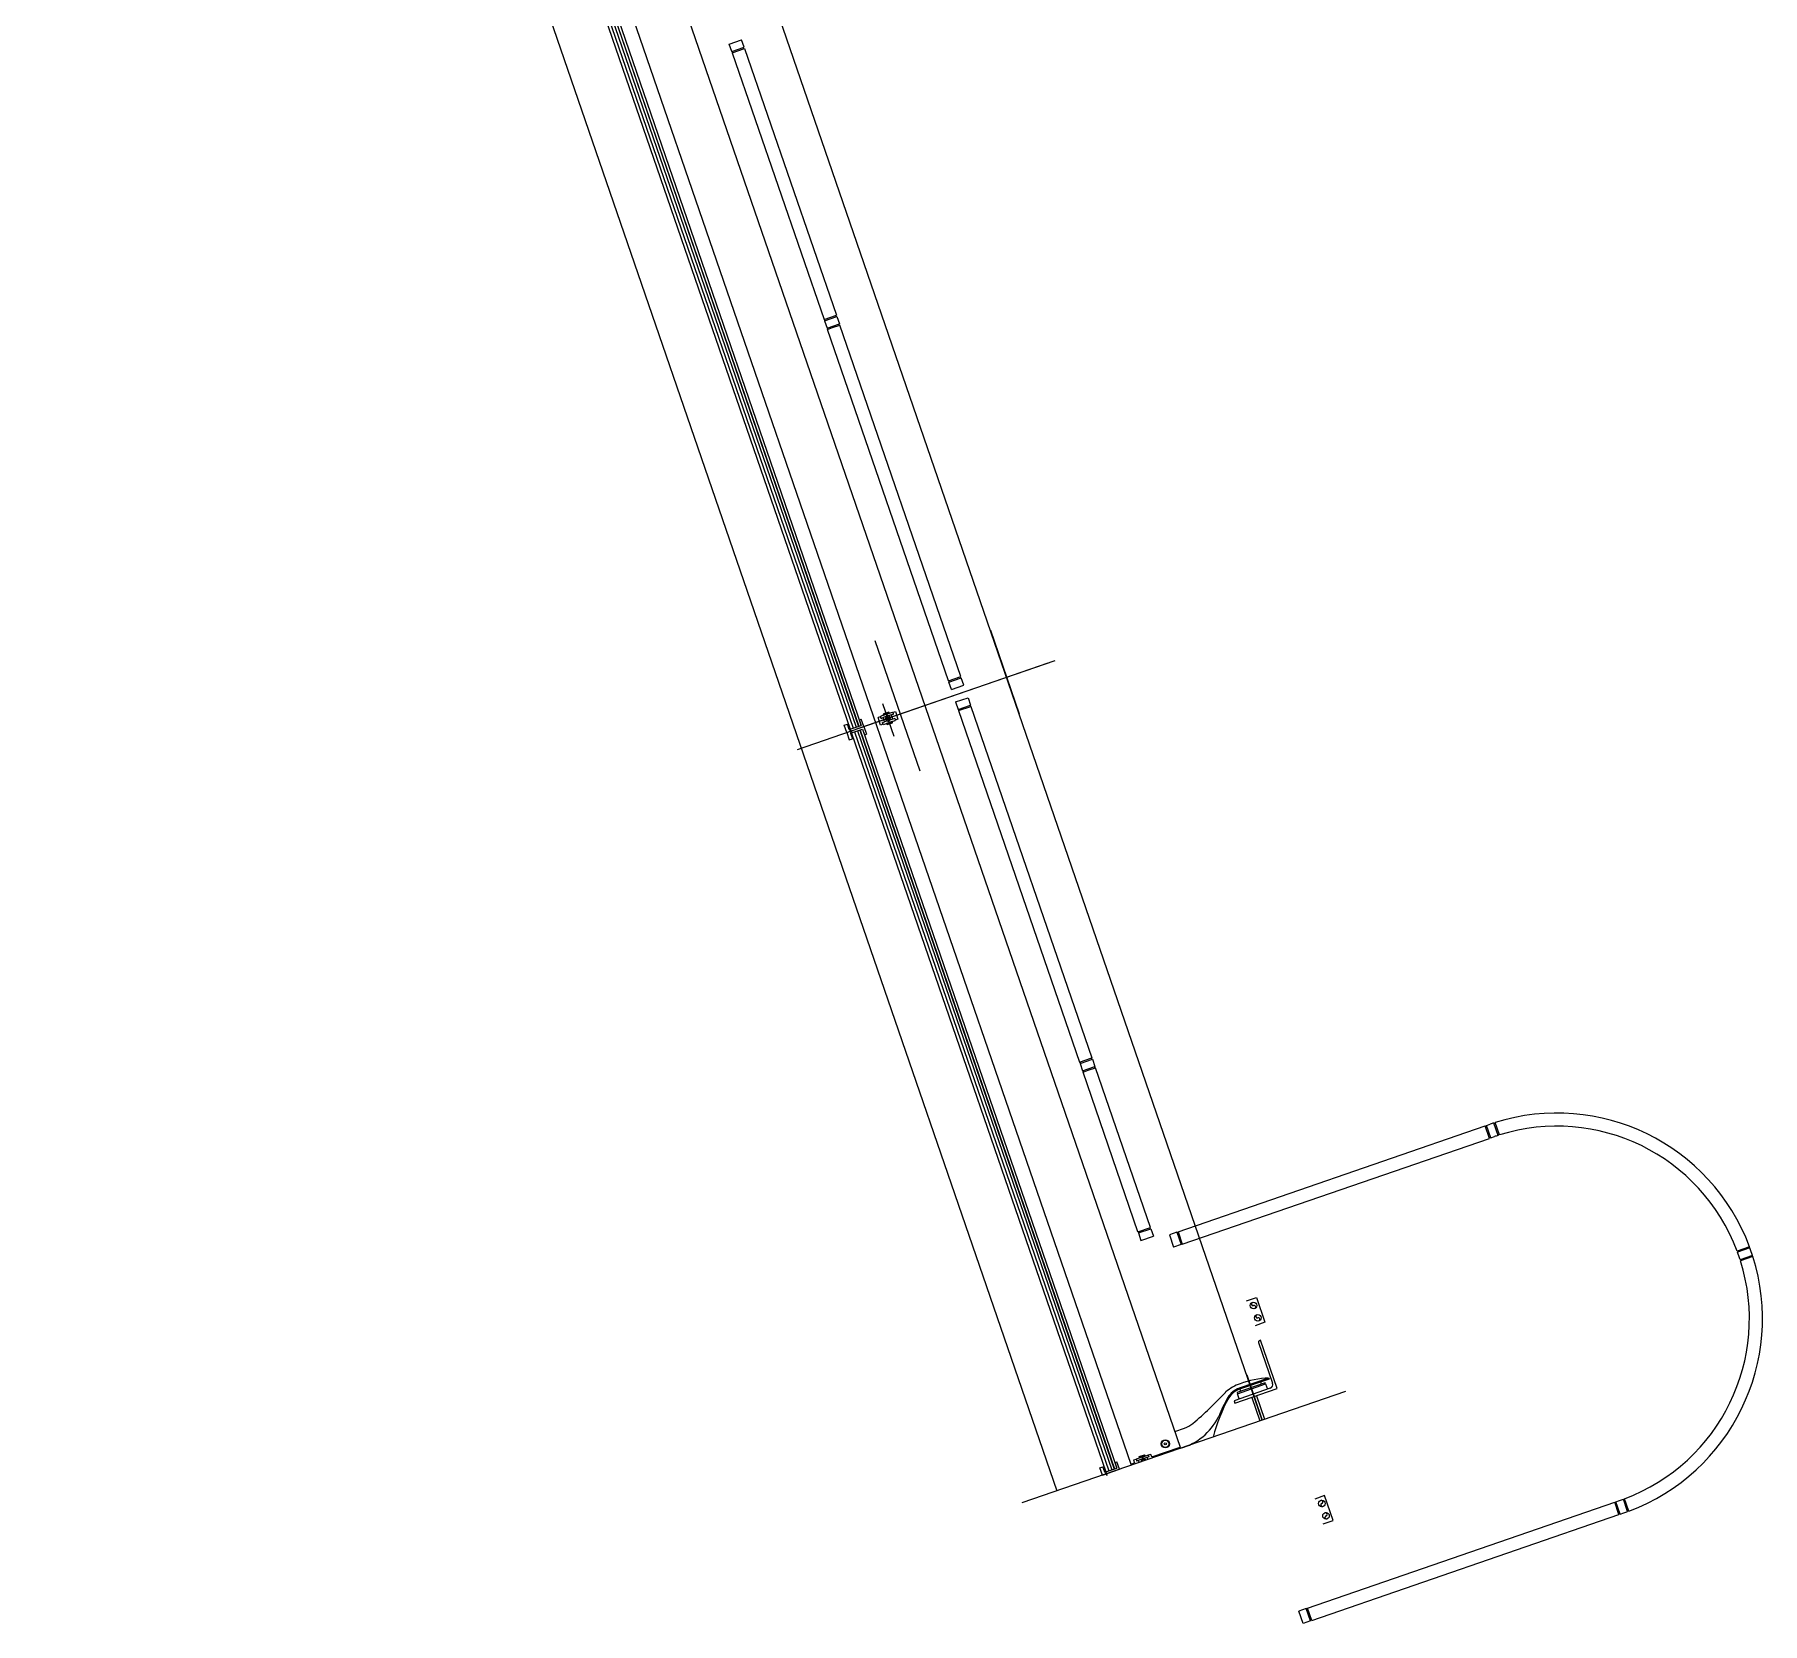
# Model space of a CAD drawing. Extents: x 809434 to 809707, y 818708 to 819364.
# Drawn here: x 809482.88 to 809489.49, y 819210.54 to 819216.61 of the extents above; entities that cross this region are included whole.
import ezdxf

# ---------------------------------------------------------------- set-up
doc = ezdxf.new("R2010")
doc.units = 0
for name, color, linetype in [('MAJ610__', 7, 'Continuous'), ('MAJ630__', 7, 'Continuous'), ('MAJ640__', 7, 'Continuous'), ('MAJ640__1', 7, 'Continuous'), ('MMH294_S', 7, 'Continuous')]:
    doc.layers.add(name, color=color, linetype=linetype)

msp = doc.modelspace()

# ---------------------------------------------------------------- linework, layer by layer
at = {"layer": 'MAJ610__'}
for points in [[(809487.5159, 819211.7764), (809487.5537, 819211.7894), (809487.5863, 819211.6949), (809487.5485, 819211.6819)], [(809487.8089, 819210.9255), (809487.8467, 819210.9385), (809487.8142, 819211.033), (809487.7764, 819211.02)]]:
    msp.add_lwpolyline(points, dxfattribs=at)
for centre in [(809487.5429, 819211.7593), (809487.5592, 819211.712), (809487.8034, 819211.0029), (809487.8197, 819210.9556)]:
    msp.add_circle(centre, 0.0125, dxfattribs=at)
for centre, start, end in [((809487.5409, 819211.7652), 109, 289), ((809487.545, 819211.7534), 289, 109), ((809487.5572, 819211.7179), 109, 289), ((809487.5613, 819211.7061), 289, 109), ((809487.8054, 819210.997), 109, 289), ((809487.8014, 819211.0088), 289, 109), ((809487.8176, 819210.9615), 289, 109), ((809487.8217, 819210.9497), 109, 289)]:
    msp.add_arc(centre, 0.00625, start, end, dxfattribs=at)
at = {"layer": 'MAJ630__'}
for p, q in [((809482.8847, 819222.3973), (809486.7915, 819211.0511)), ((809485.3125, 819216.8822), (809487.2627, 819211.2186)), ((809485.0296, 819216.7822), (809486.0015, 819213.9598)), ((809485.0722, 819216.7968), (809486.044, 819213.9745)), ((809486.0367, 819213.9958), (809486.044, 819213.9983)), ((809486.044, 819213.9745), (809486.0367, 819213.9958)), ((809486.0538, 819213.9699), (809486.044, 819213.9983)), ((809485.9785, 819213.9757), (809485.9908, 819213.98)), ((809485.9883, 819213.9474), (809485.9785, 819213.9757)), ((809485.9883, 819213.9474), (809486.0538, 819213.9699)), ((809485.9883, 819213.9474), (809486.0538, 819213.9699)), ((809485.9883, 819213.9474), (809485.998, 819213.919)), ((809485.9981, 819213.9587), (809485.9908, 819213.98)), ((809485.9981, 819213.9587), (809486.044, 819213.9745)), ((809486.003, 819213.9445), (809486.0489, 819213.9603)), ((809486.003, 819213.9445), (809486.0103, 819213.9232)), ((809486.0063, 819213.9456), (809486.9782, 819211.1233)), ((809486.0489, 819213.9603), (809487.0207, 819211.1379)), ((809486.0489, 819213.9603), (809486.0562, 819213.939)), ((809486.0538, 819213.9699), (809486.0635, 819213.9415)), ((809486.0562, 819213.939), (809486.0635, 819213.9415)), ((809485.998, 819213.919), (809486.0103, 819213.9232)), ((809487.0134, 819211.1592), (809487.0207, 819211.1617)), ((809487.0207, 819211.1379), (809487.0134, 819211.1592)), ((809487.0305, 819211.1334), (809487.0207, 819211.1617)), ((809486.9552, 819211.1392), (809486.9675, 819211.1434)), ((809486.965, 819211.1108), (809486.9552, 819211.1392)), ((809486.965, 819211.1108), (809487.0305, 819211.1334)), ((809486.9748, 819211.1221), (809486.9675, 819211.1434)), ((809486.9748, 819211.1221), (809487.0207, 819211.1379))]:
    msp.add_line(p, q, dxfattribs=at)
for points in [[(809487.6005, 819211.482), (809487.6019, 819211.478), (809487.4891, 819211.4392)], [(809487.2423, 819211.2777), (809487.2791, 819211.2904)]]:
    msp.add_lwpolyline(points, dxfattribs=at)
for centre, radius, start, end in [((809487.7382, 819211.698), 0.5628, 231.63214, 231.63214), ((809486.4481, 819212.3339), 1.3402, 310.07845, 317.42579), ((809487.4497, 819211.4136), 0.02, 130.39607, 137.42579), ((809487.5485, 819211.2976), 0.1724, 109.2751, 130.39607), ((809487.5135, 819211.3683), 0.075, 109, 149.96236), ((809487.6116, 819211.1429), 0.3393, 91.86071, 110.70605), ((809487.9358, 819211.1241), 0.5628, 149.96236, 166.36786), ((809487.2466, 819211.3849), 0.1, 289, 310.07845)]:
    msp.add_arc(centre, radius, start, end, dxfattribs=at)
at = {"layer": 'MAJ640__'}
for p, q in [((809485.0412, 819216.7862), (809486.013, 819213.9638)), ((809485.0526, 819216.7901), (809486.0244, 819213.9677)), ((809485.062, 819216.7933), (809486.0338, 819213.971)), ((809485.0627, 819216.7936), (809486.0346, 819213.9712)), ((809485.1234, 819216.8171), (809487.0736, 819211.1535)), ((809486.1182, 819214.008), (809486.1078, 819214.0044)), ((809486.1176, 819213.976), (809486.1078, 819214.0044)), ((809486.1582, 819214.0151), (809486.1275, 819214.0045)), ((809486.1283, 819214.017), (809486.1501, 819214.0245)), ((809486.1289, 819214.0183), (809486.1283, 819214.017)), ((809486.1293, 819214.0142), (809486.1283, 819214.017)), ((809486.1488, 819214.0251), (809486.1289, 819214.0183)), ((809486.1293, 819214.0142), (809486.151, 819214.0216)), ((809486.1312, 819214.0148), (809486.1315, 819214.0139)), ((809486.1639, 819213.9986), (809486.1332, 819213.988)), ((809486.1488, 819214.0251), (809486.1501, 819214.0245)), ((809486.1491, 819214.021), (809486.1495, 819214.02)), ((809486.151, 819214.0216), (809486.1501, 819214.0245)), ((809486.1584, 819214.0152), (809486.166, 819214.0178)), ((809486.1636, 819214.0236), (809486.174, 819214.0272)), ((809486.1717, 819214.0013), (809486.1641, 819213.9986)), ((809486.1837, 819213.9988), (809486.1733, 819213.9952)), ((809486.174, 819214.0272), (809486.1837, 819213.9988)), ((809486.0179, 819213.9496), (809486.9897, 819211.1273)), ((809486.0293, 819213.9535), (809487.0011, 819211.1312)), ((809486.0387, 819213.9568), (809487.0105, 819211.1344)), ((809486.0394, 819213.957), (809487.0113, 819211.1347)), ((809486.128, 819213.9796), (809486.1176, 819213.976)), ((809486.1256, 819213.9854), (809486.1332, 819213.988)), ((809486.1291, 819213.9787), (809486.1731, 819213.9938)), ((809486.1623, 819213.989), (809486.1405, 819213.9815)), ((809486.1415, 819213.9787), (809486.1405, 819213.9815)), ((809486.1632, 819213.9862), (809486.1415, 819213.9787)), ((809486.1428, 819213.9781), (809486.1415, 819213.9787)), ((809486.1421, 819213.9831), (809486.1423, 819213.9827)), ((809486.1429, 819213.9823), (809486.1423, 819213.9827)), ((809486.1428, 819213.9781), (809486.1626, 819213.9849)), ((809486.1599, 819213.9882), (809486.1602, 819213.9888)), ((809486.1601, 819213.9893), (809486.1602, 819213.9888)), ((809486.1632, 819213.9862), (809486.1623, 819213.989)), ((809486.1626, 819213.9849), (809486.1632, 819213.9862)), ((809487.5167, 819211.4942), (809487.5763, 819211.3213)), ((809487.4904, 819211.4397), (809487.4933, 819211.4312)), ((809487.5737, 819211.4589), (809487.5708, 819211.4673)), ((809487.5363, 819211.4082), (809487.5673, 819211.3182)), ((809487.5543, 819211.4144), (809487.5853, 819211.3244)), ((809487.5673, 819211.3182), (809487.5673, 819211.3182)), ((809487.5853, 819211.3244), (809487.5853, 819211.3244)), ((809487.0736, 819211.1535), (809487.0878, 819211.1584)), ((809487.0949, 819211.1714), (809487.0845, 819211.1678)), ((809487.0845, 819211.1678), (809487.0878, 819211.1584)), ((809487.0952, 819211.1728), (809487.1392, 819211.188)), ((809487.0966, 819211.1654), (809487.1042, 819211.168)), ((809487.1349, 819211.1786), (809487.1042, 819211.168)), ((809487.1268, 819211.1879), (809487.105, 819211.1804)), ((809487.1056, 819211.1817), (809487.105, 819211.1804)), ((809487.105, 819211.1804), (809487.106, 819211.1776)), ((809487.1056, 819211.1817), (809487.1255, 819211.1885)), ((809487.1277, 819211.1851), (809487.106, 819211.1776)), ((809487.1084, 819211.1784), (809487.108, 819211.1778)), ((809487.1082, 819211.1773), (809487.108, 819211.1778)), ((809487.1254, 819211.1843), (809487.126, 819211.184)), ((809487.1255, 819211.1885), (809487.1268, 819211.1879)), ((809487.1262, 819211.1835), (809487.126, 819211.184)), ((809487.1268, 819211.1879), (809487.1277, 819211.1851)), ((809487.1427, 819211.1812), (809487.1351, 819211.1786)), ((809487.1507, 819211.1906), (809487.1403, 819211.187)), ((809487.1539, 819211.1812), (809487.1507, 819211.1906)), ((809487.1539, 819211.1812), (809487.2627, 819211.2186))]:
    msp.add_line(p, q, dxfattribs=at)
for points in [[(809486.1625, 819214.0245), (809486.1185, 819214.0094)], [(809487.4683, 819211.3954), (809487.4715, 819211.3859), (809487.6333, 819211.4416), (809487.5698, 819211.6261), (809487.565, 819211.6244)], [(809487.5619, 819211.6181), (809487.6157, 819211.462)], [(809487.6064, 819211.4429), (809487.4683, 819211.3954)], [(809487.4881, 819211.4022), (809487.4812, 819211.4223), (809487.589, 819211.4594), (809487.5959, 819211.4393)], [(809487.6005, 819211.482), (809487.4877, 819211.4432)]]:
    msp.add_lwpolyline(points, dxfattribs=at)
msp.add_lwpolyline([(809487.589, 819211.4594), (809487.5876, 819211.4636), (809487.4798, 819211.4265), (809487.4812, 819211.4223)], close=True, dxfattribs=at)
for centre, radius in [((809486.1458, 819214.0016), 0.006), ((809487.2056, 819211.2307), 0.0155), ((809487.2056, 819211.2307), 0.0135), ((809487.2056, 819211.2307), 0.0042)]:
    msp.add_circle(centre, radius, dxfattribs=at)
for centre, radius, start, end in [((809486.1458, 819214.0016), 0.0095, 145.18264, 252.81736), ((809486.1458, 819214.0016), 0.0109, 101.1265, 116.87349), ((809486.1458, 819214.0016), 0.0095, 326.69488, 71.30512), ((809486.1458, 819214.0016), 0.0109, 281.1265, 296.87349), ((809487.5667, 819211.6197), 0.005, 109, 199), ((809487.5135, 819211.3683), 0.0792, 109, 149.96236), ((809487.6015, 819211.4571), 0.015, 289, 19), ((809487.9358, 819211.1241), 0.567, 149.96236, 158.10407), ((809487.2019, 819211.4359), 0.2307, 285.67731, 333.23123), ((809487.3911, 819211.343), 0.02, 326.67541, 338.10407), ((809487.1225, 819211.165), 0.0095, 145.18264, 199.00008), ((809487.1225, 819211.165), 0.006, 18.99986, 199.00013), ((809487.1225, 819211.165), 0.0109, 101.1265, 116.87349), ((809487.1225, 819211.165), 0.0095, 18.99991, 71.30512)]:
    msp.add_arc(centre, radius, start, end, dxfattribs=at)
for points, degree in [([(809486.1182, 819214.0086), (809486.1182, 819214.0087), (809486.1182, 819214.0088), (809486.1182, 819214.0089), (809486.1182, 819214.0089), (809486.1183, 819214.009), (809486.1183, 819214.009), (809486.1183, 819214.0091), (809486.1183, 819214.0091), (809486.1183, 819214.0092), (809486.1183, 819214.0092), (809486.1184, 819214.0093), (809486.1184, 819214.0093), (809486.1184, 819214.0094), (809486.1185, 819214.0094), (809486.1185, 819214.0094)], 3), ([(809486.119, 819214.0025), (809486.1189, 819214.0028), (809486.1189, 819214.0032), (809486.1187, 819214.004), (809486.1186, 819214.0046), (809486.1184, 819214.0057), (809486.1183, 819214.0062), (809486.1182, 819214.0074), (809486.1182, 819214.008), (809486.1182, 819214.0086)], 3), ([(809486.119, 819214.0025), (809486.1191, 819214.0025), (809486.1191, 819214.0024), (809486.1191, 819214.0024), (809486.1191, 819214.0024), (809486.1191, 819214.0023), (809486.1191, 819214.0023), (809486.1191, 819214.0023)], 3), ([(809486.1199, 819214.0019), (809486.1199, 819214.0019), (809486.1199, 819214.0019), (809486.1198, 819214.0019), (809486.1198, 819214.0019), (809486.1197, 819214.0019), (809486.1197, 819214.0019), (809486.1196, 819214.0019), (809486.1195, 819214.0019), (809486.1193, 819214.002), (809486.1193, 819214.002), (809486.1192, 819214.0022), (809486.1191, 819214.0022), (809486.1191, 819214.0023)], 3), ([(809486.1199, 819214.0019), (809486.1205, 819214.0021), (809486.1212, 819214.0024), (809486.1227, 819214.0029), (809486.1237, 819214.0032), (809486.1253, 819214.0038), (809486.1259, 819214.004), (809486.1268, 819214.0043), (809486.1271, 819214.0044), (809486.1275, 819214.0045)], 3), ([(809486.1199, 819214.0019), (809486.1207, 819214.0022), (809486.1216, 819214.0025), (809486.1225, 819214.0028), (809486.1238, 819214.0033), (809486.125, 819214.0037), (809486.1263, 819214.0041), (809486.1267, 819214.0043), (809486.1271, 819214.0044), (809486.1275, 819214.0045)], 3), ([(809486.1275, 819214.0045), (809486.1275, 819214.0045), (809486.1275, 819214.0045), (809486.1275, 819214.0044), (809486.1276, 819214.0042), (809486.1277, 819214.0036), (809486.1278, 819214.0032), (809486.128, 819214.0019), (809486.1281, 819214.0009), (809486.1285, 819213.9987), (809486.1288, 819213.9975), (809486.1296, 819213.9951), (809486.1301, 819213.994), (809486.131, 819213.9919), (809486.1316, 819213.991), (809486.1323, 819213.9897), (809486.1326, 819213.9892), (809486.1329, 819213.9886), (809486.133, 819213.9884), (809486.1331, 819213.9881), (809486.1331, 819213.988), (809486.1332, 819213.988)], 3), ([(809486.1387, 819214.0081), (809486.1387, 819214.0081), (809486.1387, 819214.0081), (809486.1386, 819214.008), (809486.1386, 819214.0079), (809486.1384, 819214.0077), (809486.1383, 819214.0075), (809486.1381, 819214.0072), (809486.138, 819214.007), (809486.1378, 819214.0068)], 3), ([(809486.1408, 819214.0114), (809486.1397, 819214.0096), (809486.1387, 819214.0081)], 2), ([(809486.1473, 819214.0111), (809486.1456, 819214.0117), (809486.1437, 819214.0123)], 2), ([(809486.1488, 819214.0106), (809486.1486, 819214.0107), (809486.1484, 819214.0107), (809486.148, 819214.0109), (809486.1478, 819214.0109), (809486.1476, 819214.011), (809486.1475, 819214.011), (809486.1474, 819214.0111), (809486.1474, 819214.0111), (809486.1473, 819214.0111)], 3), ([(809486.1507, 819213.9918), (809486.1519, 819213.9935), (809486.1529, 819213.9951)], 2), ([(809486.1529, 819213.9951), (809486.1529, 819213.9951), (809486.1529, 819213.9951), (809486.1529, 819213.9952), (809486.153, 819213.9953), (809486.1531, 819213.9955), (809486.1533, 819213.9957), (809486.1535, 819213.996), (809486.1536, 819213.9962), (809486.1537, 819213.9964)], 3), ([(809486.1582, 819214.0151), (809486.1583, 819214.0152), (809486.1583, 819214.0152), (809486.1584, 819214.0152)], 2), ([(809486.1582, 819214.0151), (809486.1583, 819214.0152), (809486.1583, 819214.0152), (809486.1584, 819214.0152)], 2), ([(809486.1641, 819213.9986), (809486.1641, 819213.9987), (809486.1641, 819213.9987), (809486.164, 819213.9988), (809486.164, 819213.999), (809486.1638, 819213.9996), (809486.1638, 819214), (809486.1636, 819214.0012), (809486.1635, 819214.0023), (809486.163, 819214.0045), (809486.1627, 819214.0057), (809486.162, 819214.008), (809486.1615, 819214.0091), (809486.1605, 819214.0112), (809486.16, 819214.0122), (809486.1592, 819214.0135), (809486.159, 819214.0139), (809486.1586, 819214.0146), (809486.1585, 819214.0148), (809486.1584, 819214.0151), (809486.1584, 819214.0151), (809486.1584, 819214.0152)], 3), ([(809486.1625, 819214.0245), (809486.1625, 819214.0245), (809486.1625, 819214.0245), (809486.1626, 819214.0245), (809486.1627, 819214.0245), (809486.1627, 819214.0245), (809486.1628, 819214.0245), (809486.1628, 819214.0244), (809486.1629, 819214.0244), (809486.1629, 819214.0244), (809486.1629, 819214.0243), (809486.163, 819214.0243), (809486.163, 819214.0243), (809486.1631, 819214.0242), (809486.1631, 819214.0242), (809486.1632, 819214.0241)], 3), ([(809486.1632, 819214.0241), (809486.1635, 819214.0236), (809486.1639, 819214.0232), (809486.1646, 819214.0222), (809486.1649, 819214.0217), (809486.1654, 819214.0207), (809486.1657, 819214.0202), (809486.166, 819214.0194), (809486.1662, 819214.0191), (809486.1663, 819214.0188)], 3), ([(809486.1641, 819213.9986), (809486.164, 819213.9986), (809486.164, 819213.9986), (809486.1639, 819213.9986)], 2), ([(809486.1664, 819214.0186), (809486.1664, 819214.0185), (809486.1664, 819214.0185), (809486.1664, 819214.0184), (809486.1664, 819214.0183), (809486.1664, 819214.0182), (809486.1663, 819214.0181), (809486.1663, 819214.018), (809486.1662, 819214.0179), (809486.1661, 819214.0179), (809486.1661, 819214.0178), (809486.166, 819214.0178), (809486.166, 819214.0178), (809486.166, 819214.0178)], 3), ([(809486.1664, 819214.0186), (809486.1664, 819214.0186), (809486.1664, 819214.0186), (809486.1663, 819214.0186), (809486.1663, 819214.0187), (809486.1663, 819214.0187), (809486.1663, 819214.0187), (809486.1663, 819214.0188)], 3), ([(809486.1717, 819214.0013), (809486.1717, 819214.0013), (809486.1717, 819214.0013), (809486.1717, 819214.0013), (809486.1718, 819214.0013), (809486.1718, 819214.0013), (809486.1719, 819214.0013), (809486.172, 819214.0013), (809486.1721, 819214.0013), (809486.1722, 819214.0012), (809486.1723, 819214.0011), (809486.1724, 819214.001), (809486.1724, 819214.001), (809486.1725, 819214.0009)], 3), ([(809486.1725, 819214.0007), (809486.1725, 819214.0007), (809486.1725, 819214.0007), (809486.1725, 819214.0008), (809486.1725, 819214.0008), (809486.1725, 819214.0009), (809486.1725, 819214.0009), (809486.1725, 819214.0009)], 3), ([(809486.1725, 819214.0007), (809486.1726, 819214.0004), (809486.1727, 819214), (809486.1729, 819213.9992), (809486.173, 819213.9986), (809486.1732, 819213.9975), (809486.1732, 819213.9969), (809486.1733, 819213.9957), (809486.1733, 819213.9951), (809486.1733, 819213.9945)], 3), ([(809486.1733, 819213.9945), (809486.1733, 819213.9945), (809486.1733, 819213.9944), (809486.1733, 819213.9943), (809486.1733, 819213.9943), (809486.1733, 819213.9942), (809486.1733, 819213.9941), (809486.1733, 819213.9941), (809486.1733, 819213.9941), (809486.1732, 819213.994), (809486.1732, 819213.994), (809486.1732, 819213.9939), (809486.1732, 819213.9939), (809486.1731, 819213.9938), (809486.1731, 819213.9938), (809486.1731, 819213.9938)], 3), ([(809486.1252, 819213.9846), (809486.1252, 819213.9846), (809486.1252, 819213.9847), (809486.1252, 819213.9848), (809486.1252, 819213.9849), (809486.1252, 819213.985), (809486.1252, 819213.9851), (809486.1253, 819213.9852), (809486.1253, 819213.9852), (809486.1255, 819213.9853), (809486.1255, 819213.9854), (809486.1256, 819213.9854), (809486.1256, 819213.9854), (809486.1256, 819213.9854)], 3), ([(809486.1252, 819213.9846), (809486.1252, 819213.9846), (809486.1252, 819213.9846), (809486.1252, 819213.9845), (809486.1252, 819213.9845), (809486.1252, 819213.9845), (809486.1253, 819213.9844), (809486.1253, 819213.9844)], 3), ([(809486.1284, 819213.9791), (809486.128, 819213.9795), (809486.1277, 819213.98), (809486.127, 819213.981), (809486.1267, 819213.9815), (809486.1262, 819213.9825), (809486.1259, 819213.983), (809486.1255, 819213.9838), (809486.1254, 819213.9841), (809486.1253, 819213.9844)], 3), ([(809486.1291, 819213.9787), (809486.1291, 819213.9786), (809486.129, 819213.9786), (809486.1289, 819213.9787), (809486.1289, 819213.9787), (809486.1288, 819213.9787), (809486.1288, 819213.9787), (809486.1287, 819213.9787), (809486.1287, 819213.9788), (809486.1286, 819213.9788), (809486.1286, 819213.9788), (809486.1286, 819213.9789), (809486.1285, 819213.9789), (809486.1285, 819213.979), (809486.1284, 819213.979), (809486.1284, 819213.9791)], 3), ([(809486.1427, 819213.9926), (809486.1429, 819213.9925), (809486.1431, 819213.9925), (809486.1435, 819213.9923), (809486.1437, 819213.9923), (809486.144, 819213.9922), (809486.1441, 819213.9921), (809486.1442, 819213.9921), (809486.1442, 819213.9921), (809486.1442, 819213.9921)], 3), ([(809486.1442, 819213.9921), (809486.1459, 819213.9915), (809486.1479, 819213.9908)], 2), ([(809487.0952, 819211.1728), (809487.0952, 819211.1728), (809487.0951, 819211.1728), (809487.0951, 819211.1727), (809487.0951, 819211.1727), (809487.095, 819211.1726), (809487.095, 819211.1726), (809487.095, 819211.1725), (809487.095, 819211.1725), (809487.095, 819211.1724), (809487.095, 819211.1724), (809487.0949, 819211.1723), (809487.0949, 819211.1723), (809487.0949, 819211.1722), (809487.0949, 819211.1721), (809487.0949, 819211.1721)], 3), ([(809487.0949, 819211.1721), (809487.0949, 819211.1715), (809487.0949, 819211.1709), (809487.095, 819211.1697), (809487.0951, 819211.1691), (809487.0953, 819211.168), (809487.0954, 819211.1675), (809487.0956, 819211.1666), (809487.0957, 819211.1663), (809487.0957, 819211.1659)], 3), ([(809487.0958, 819211.1657), (809487.0958, 819211.1658), (809487.0958, 819211.1658), (809487.0958, 819211.1658), (809487.0958, 819211.1658), (809487.0958, 819211.1659), (809487.0958, 819211.1659), (809487.0957, 819211.1659)], 3), ([(809487.0958, 819211.1657), (809487.0958, 819211.1657), (809487.0958, 819211.1657), (809487.0959, 819211.1656), (809487.0959, 819211.1655), (809487.0961, 819211.1654), (809487.0961, 819211.1654), (809487.0963, 819211.1653), (809487.0963, 819211.1653), (809487.0965, 819211.1653), (809487.0965, 819211.1653), (809487.0966, 819211.1654), (809487.0966, 819211.1654), (809487.0966, 819211.1654)], 3), ([(809487.1061, 819211.1594), (809487.1057, 819211.1604), (809487.1054, 819211.1614), (809487.1049, 819211.1636), (809487.1048, 819211.1646), (809487.1046, 819211.1661), (809487.1045, 819211.1666), (809487.1044, 819211.1674), (809487.1043, 819211.1676), (809487.1042, 819211.1679), (809487.1042, 819211.1679), (809487.1042, 819211.168)], 3), ([(809487.1145, 819211.1702), (809487.1147, 819211.1704), (809487.1148, 819211.1706), (809487.115, 819211.171), (809487.1151, 819211.1711), (809487.1153, 819211.1714), (809487.1153, 819211.1714), (809487.1154, 819211.1715), (809487.1154, 819211.1715), (809487.1154, 819211.1716)], 3), ([(809487.1154, 819211.1716), (809487.1164, 819211.1731), (809487.1175, 819211.1748)], 2), ([(809487.1204, 819211.1758), (809487.1223, 819211.1751), (809487.1241, 819211.1745)], 2), ([(809487.1241, 819211.1745), (809487.1241, 819211.1745), (809487.1241, 819211.1745), (809487.1242, 819211.1745), (809487.1243, 819211.1745), (809487.1245, 819211.1744), (809487.1247, 819211.1743), (809487.1251, 819211.1742), (809487.1253, 819211.1741), (809487.1255, 819211.174)], 3), ([(809487.1351, 819211.1786), (809487.1351, 819211.1786), (809487.135, 819211.1786), (809487.1349, 819211.1786)], 2), ([(809487.1351, 819211.1786), (809487.1351, 819211.1786), (809487.1351, 819211.1786), (809487.1352, 819211.1784), (809487.1352, 819211.1782), (809487.1355, 819211.1777), (809487.1357, 819211.1774), (809487.1363, 819211.1763), (809487.1368, 819211.1754), (809487.1379, 819211.1733), (809487.1384, 819211.1722), (809487.1388, 819211.1709), (809487.1389, 819211.1708), (809487.1389, 819211.1707)], 3), ([(809487.1399, 819211.1876), (809487.1398, 819211.1876), (809487.1398, 819211.1877), (809487.1397, 819211.1877), (809487.1397, 819211.1878), (809487.1396, 819211.1878), (809487.1396, 819211.1878), (809487.1395, 819211.1879), (809487.1395, 819211.1879), (809487.1394, 819211.1879), (809487.1394, 819211.1879), (809487.1393, 819211.188), (809487.1393, 819211.188), (809487.1392, 819211.188), (809487.1392, 819211.188), (809487.1392, 819211.188)], 3), ([(809487.143, 819211.1822), (809487.1429, 819211.1825), (809487.1427, 819211.1828), (809487.1424, 819211.1836), (809487.1421, 819211.1841), (809487.1416, 819211.1851), (809487.1413, 819211.1856), (809487.1406, 819211.1866), (809487.1402, 819211.1871), (809487.1399, 819211.1876)], 3), ([(809487.1427, 819211.1812), (809487.1427, 819211.1812), (809487.1427, 819211.1812), (809487.1427, 819211.1813), (809487.1428, 819211.1813), (809487.1428, 819211.1813), (809487.1429, 819211.1813), (809487.143, 819211.1814), (809487.143, 819211.1815), (809487.1431, 819211.1816), (809487.1431, 819211.1817), (809487.1431, 819211.1819), (809487.1431, 819211.1819), (809487.1431, 819211.182)], 3), ([(809487.143, 819211.1822), (809487.143, 819211.1822), (809487.143, 819211.1822), (809487.143, 819211.1821), (809487.143, 819211.1821), (809487.1431, 819211.182), (809487.1431, 819211.182), (809487.1431, 819211.182)], 3)]:
    msp.add_open_spline(points, degree=degree, dxfattribs=at)
at = {"layer": 'MAJ640__1'}
for p, q in [((809487.5763, 819211.3213), (809485.6229, 819216.9944)), ((809486.5375, 819214.3382), (809486.6475, 819214.0186)), ((809486.0962, 819214.2992), (809486.2678, 819213.8006)), ((809486.7566, 819214.2119), (809485.7984, 819213.882)), ((809486.1694, 819213.9329), (809486.1266, 819214.0572)), ((809486.0063, 819213.9456), (809486.0015, 819213.9598)), ((809487.8948, 819211.431), (809486.6573, 819211.0049)), ((809486.9831, 819211.1091), (809486.9782, 819211.1233))]:
    msp.add_line(p, q, dxfattribs=at)
msp.add_lwpolyline([(809486.7838, 819214.2213), (809486.0261, 819213.9604)], dxfattribs=at)
for centre in [(809486.0039, 819213.9527), (809486.9806, 819211.1162)]:
    msp.add_circle(centre, 0.003, dxfattribs=at)
at = {"layer": 'MMH294_S'}
for p, q in [((809485.5393, 819216.5769), (809485.5865, 819216.5932)), ((809485.549, 819216.5486), (809485.5393, 819216.5769)), ((809485.5963, 819216.5648), (809485.5865, 819216.5932)), ((809485.549, 819216.5486), (809485.5963, 819216.5648)), ((809485.5507, 819216.5438), (809485.5979, 819216.5601)), ((809485.5507, 819216.5438), (809485.9015, 819215.525)), ((809485.5526, 819216.5445), (809485.5509, 819216.5492)), ((809485.5961, 819216.5595), (809485.5944, 819216.5642)), ((809485.5979, 819216.5601), (809485.9487, 819215.5413)), ((809485.9015, 819215.525), (809485.9487, 819215.5413)), ((809485.9031, 819215.5203), (809485.9504, 819215.5366)), ((809485.9031, 819215.5203), (809485.9129, 819215.492)), ((809485.9034, 819215.5257), (809485.905, 819215.521)), ((809485.9468, 819215.5407), (809485.9485, 819215.5359)), ((809485.9504, 819215.5366), (809485.9601, 819215.5082)), ((809485.9129, 819215.492), (809485.9601, 819215.5082)), ((809485.9145, 819215.4872), (809485.9341, 819215.494)), ((809486.3768, 819214.1446), (809485.9145, 819215.4872)), ((809485.9147, 819215.4926), (809485.9164, 819215.4879)), ((809485.9341, 819215.494), (809485.9618, 819215.5035)), ((809485.9582, 819215.5076), (809485.9599, 819215.5029)), ((809486.4241, 819214.1609), (809485.9618, 819215.5035)), ((809486.3768, 819214.1446), (809486.4241, 819214.1609)), ((809486.3784, 819214.1399), (809486.4257, 819214.1561)), ((809486.3882, 819214.1115), (809486.3784, 819214.1399)), ((809486.3803, 819214.1405), (809486.3787, 819214.1452)), ((809486.3882, 819214.1115), (809486.4355, 819214.1278)), ((809486.4238, 819214.1555), (809486.4222, 819214.1602)), ((809486.4355, 819214.1278), (809486.4257, 819214.1561)), ((809486.4045, 819214.0642), (809486.4517, 819214.0805)), ((809486.4045, 819214.0642), (809486.4142, 819214.0359)), ((809486.4517, 819214.0805), (809486.4615, 819214.0521)), ((809486.4142, 819214.0359), (809486.4615, 819214.0521)), ((809486.4159, 819214.0311), (809486.4631, 819214.0474)), ((809486.4159, 819214.0311), (809486.8782, 819212.6885)), ((809486.4161, 819214.0365), (809486.4178, 819214.0318)), ((809486.4596, 819214.0515), (809486.4612, 819214.0468)), ((809486.4631, 819214.0474), (809486.9254, 819212.7048)), ((809486.8782, 819212.6885), (809486.9254, 819212.7048)), ((809486.8798, 819212.6838), (809486.9271, 819212.7)), ((809486.8798, 819212.6838), (809486.8896, 819212.6554)), ((809486.8801, 819212.6891), (809486.8817, 819212.6844)), ((809486.9236, 819212.7041), (809486.9252, 819212.6994)), ((809486.9271, 819212.7), (809486.9368, 819212.6717)), ((809486.8896, 819212.6554), (809486.9368, 819212.6717)), ((809486.8912, 819212.6507), (809486.9108, 819212.6574)), ((809487.1012, 819212.0408), (809486.8912, 819212.6507)), ((809486.8915, 819212.656), (809486.8931, 819212.6513)), ((809486.9108, 819212.6574), (809486.9385, 819212.6669)), ((809486.9349, 819212.671), (809486.9366, 819212.6663)), ((809487.1485, 819212.0571), (809486.9385, 819212.6669)), ((809487.2543, 819212.0406), (809488.428, 819212.4448)), ((809488.4443, 819212.3975), (809488.428, 819212.4448)), ((809488.4286, 819212.4429), (809488.4334, 819212.4445)), ((809488.4327, 819212.4464), (809488.4469, 819212.4513)), ((809488.449, 819212.3991), (809488.4327, 819212.4464)), ((809488.4774, 819212.4088), (809488.4611, 819212.456)), ((809488.4822, 819212.4103), (809488.4659, 819212.4576)), ((809487.2705, 819211.9934), (809488.4443, 819212.3975)), ((809488.4436, 819212.3994), (809488.4483, 819212.401)), ((809488.449, 819212.3991), (809488.4632, 819212.404)), ((809487.1012, 819212.0408), (809487.1485, 819212.0571)), ((809487.1028, 819212.0361), (809487.1501, 819212.0524)), ((809487.1028, 819212.0361), (809487.1126, 819212.0077)), ((809487.1031, 819212.0415), (809487.1047, 819212.0367)), ((809487.1126, 819212.0077), (809487.1599, 819212.024)), ((809487.1466, 819212.0564), (809487.1482, 819212.0517)), ((809487.1501, 819212.0524), (809487.1599, 819212.024)), ((809487.2495, 819212.039), (809487.2212, 819212.0292)), ((809487.2212, 819212.0292), (809487.2374, 819211.982)), ((809487.2495, 819212.039), (809487.2658, 819211.9917)), ((809487.2549, 819212.0387), (809487.2502, 819212.0371)), ((809487.2543, 819212.0406), (809487.2705, 819211.9934)), ((809487.2658, 819211.9917), (809487.2374, 819211.982)), ((809487.2699, 819211.9953), (809487.2652, 819211.9936)), ((809489.438, 819211.9835), (809489.3907, 819211.9672)), ((809489.4397, 819211.9788), (809489.3924, 819211.9625)), ((809489.4495, 819211.9504), (809489.4022, 819211.9341)), ((809489.451, 819211.9456), (809489.4037, 819211.9294)), ((809487.7491, 819210.6034), (809488.9229, 819211.0076)), ((809487.7654, 819210.5562), (809488.9391, 819210.9603)), ((809488.9391, 819210.9603), (809488.9229, 819211.0076)), ((809488.9235, 819211.0057), (809488.9282, 819211.0073)), ((809488.9276, 819211.0092), (809488.9418, 819211.0141)), ((809488.9439, 819210.9619), (809488.9276, 819211.0092)), ((809488.9385, 819210.9622), (809488.9432, 819210.9638)), ((809488.9439, 819210.9619), (809488.958, 819210.9668)), ((809488.9722, 819210.9719), (809488.9559, 819211.0191)), ((809488.9769, 819210.9736), (809488.9606, 819211.0209)), ((809487.7444, 819210.6018), (809487.716, 819210.592)), ((809487.7323, 819210.5448), (809487.716, 819210.592)), ((809487.7607, 819210.5545), (809487.7444, 819210.6018)), ((809487.7498, 819210.6016), (809487.745, 819210.5999)), ((809487.7654, 819210.5562), (809487.7491, 819210.6034)), ((809487.7607, 819210.5545), (809487.7323, 819210.5448)), ((809487.7647, 819210.5581), (809487.76, 819210.5564))]:
    msp.add_line(p, q, dxfattribs=at)
for radius, start, end in [(0.785, 20.45992, 107.54008), (0.785, 107.90511, 109), (0.783, 107.53635, 107.90231), (0.737, 107.44497, 107.83379), (0.735, 20.55926, 107.44074), (0.735, 107.83062, 109), (0.735, 17.83062, 20.16938), (0.737, 20.16621, 20.55503), (0.783, 20.09769, 20.46365), (0.785, 17.90511, 20.09489), (0.783, 17.53635, 17.90231), (0.735, 290.55926, 17.44074), (0.785, 290.45992, 17.54008), (0.737, 17.44497, 17.83379), (0.735, 289, 290.16938), (0.737, 290.16621, 290.55503), (0.785, 289, 290.09489), (0.783, 290.09769, 290.46365)]:
    msp.add_arc((809488.7025, 819211.7091), radius, start, end, dxfattribs=at)

doc.saveas('drawing.dxf')
